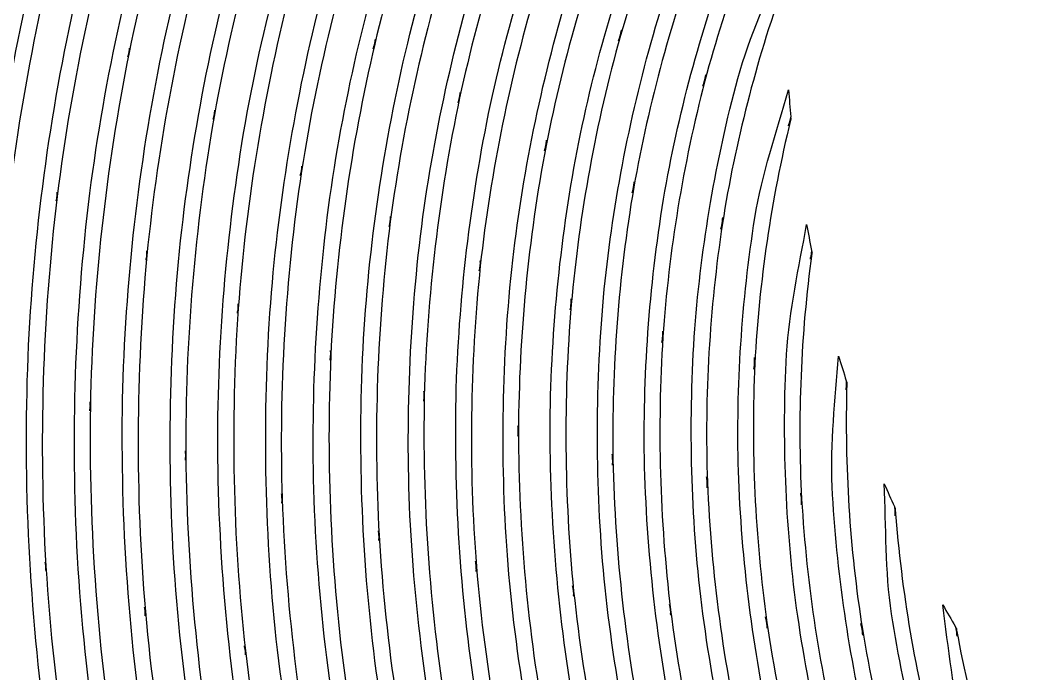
# Model space of a CAD drawing. Extents: x 1 to 151, y 102 to 252.
# Drawn here: x 19.51 to 47.22, y 158.19 to 176.26 of the extents above; entities that cross this region are included whole.
import ezdxf

# ---------------------------------------------------------------- set-up
doc = ezdxf.new("R2010")
doc.units = 0
doc.layers.add('Ebene_1', color=7, linetype='CONTINUOUS')

msp = doc.modelspace()

# ---------------------------------------------------------------- linework, layer by layer
at = {"layer": 'Ebene_1', "color": 7}
for p, q in [((36.12705, 175.980598), (36.041742, 175.681243)), ((29.329531, 175.731653), (29.265162, 175.461382)), ((36.099132, 175.828594), (36.099132, 175.828594)), ((22.53589, 175.483871), (22.485869, 175.238803)), ((29.310143, 175.593608), (29.310143, 175.593608)), ((22.522318, 175.359399), (22.522318, 175.359399)), ((38.457903, 174.742852), (38.375698, 174.430701)), ((38.431148, 174.580379), (38.431148, 174.580379)), ((40.746492, 174.326394), (40.746492, 174.326394)), ((31.672019, 174.256595), (31.611139, 173.974689)), ((31.654957, 174.113897), (31.654957, 174.113897)), ((24.890011, 173.771888), (24.844642, 173.516353)), ((24.879153, 173.641212), (24.879153, 173.641212)), ((40.803882, 173.583049), (40.744165, 173.340694)), ((34.057548, 172.943624), (34.000935, 172.649698)), ((34.042813, 172.792783), (34.042813, 172.792783)), ((27.295704, 172.221994), (27.254989, 171.956374)), ((27.287561, 172.087052), (27.287561, 172.087052)), ((36.478752, 171.79235), (36.425629, 171.486792)), ((36.466733, 171.637633), (36.466733, 171.637633)), ((20.536962, 171.501138), (20.507105, 171.260723)), ((20.533473, 171.381318), (20.533473, 171.381318)), ((29.744827, 170.834958), (29.708765, 170.559258)), ((38.926712, 170.805487), (38.877078, 170.486359)), ((29.739786, 170.696913), (29.739786, 170.696913)), ((38.917405, 170.643403), (38.917405, 170.643403)), ((41.243219, 170.614708), (41.243219, 170.614708)), ((41.380487, 169.895015), (41.346752, 169.650336)), ((23.014003, 169.878729), (22.989962, 169.629397)), ((23.013616, 169.75232), (23.013617, 169.75232)), ((32.228457, 169.613498), (32.197822, 169.326165)), ((32.226517, 169.466924), (32.226522, 169.466924)), ((34.738456, 168.556452), (34.712864, 168.257484)), ((25.534476, 168.421897), (25.515863, 168.162869)), ((25.53719, 168.291995), (25.53719, 168.291995)), ((34.739619, 168.404061), (34.739627, 168.404061)), ((37.266691, 167.664979), (37.246139, 167.354768)), ((37.271344, 167.507159), (37.271344, 167.507159)), ((28.089071, 167.132191), (28.076275, 166.863471)), ((28.095276, 166.997249), (28.095276, 166.997249)), ((39.804225, 166.938696), (39.788713, 166.616465)), ((39.811978, 166.774283), (39.811978, 166.774283)), ((42.340593, 166.292292), (42.332063, 166.04296)), ((30.669646, 166.008449), (30.662666, 165.730809)), ((30.679342, 165.870404), (30.679342, 165.870404)), ((21.442394, 165.708707), (21.438128, 165.466354)), ((21.451312, 165.587724), (21.451312, 165.587724)), ((33.267283, 165.052996), (33.266901, 164.7645)), ((33.28086, 164.907195), (33.280855, 164.907195)), ((24.076092, 164.353855), (24.078032, 164.10336)), ((24.088502, 164.229383), (24.088501, 164.229383)), ((35.874226, 164.26467), (35.879655, 163.965315)), ((35.891288, 164.11538), (35.891288, 164.11538)), ((38.481558, 163.642308), (38.493578, 163.331707)), ((38.502497, 163.485651), (38.502497, 163.485651)), ((26.734609, 163.168847), (26.743139, 162.909432)), ((26.750895, 163.040108), (26.750895, 163.040108)), ((41.081522, 163.185519), (41.099358, 162.862899)), ((41.10595, 163.024985), (41.10595, 163.024985)), ((43.670239, 162.816755), (43.688851, 162.558893)), ((29.410186, 162.152515), (29.425697, 161.884181)), ((29.43035, 162.018349), (29.43035, 162.018349)), ((32.093907, 161.305636), (32.116398, 161.027609)), ((20.20426, 161.28586), (20.218607, 161.051651)), ((20.222097, 161.169144), (20.222097, 161.169144)), ((32.118333, 161.167204), (32.118335, 161.167204)), ((34.777241, 160.62666), (34.807097, 160.339327)), ((34.805926, 160.482799), (34.805933, 160.482799)), ((22.94886, 160.042298), (22.969799, 159.80072)), ((22.970186, 159.923642), (22.970187, 159.923642)), ((37.45243, 160.114421), (37.489268, 159.817395)), ((37.485002, 159.967073), (37.485002, 159.967073)), ((40.110557, 159.768148), (40.154764, 159.46065)), ((40.147395, 159.615757), (40.147395, 159.615757)), ((42.743481, 159.585899), (42.795055, 159.267545)), ((42.784972, 159.428079), (42.784972, 159.428079)), ((45.355467, 159.499815), (45.402385, 159.234971)), ((25.709358, 158.970129), (25.737665, 158.721571)), ((25.734951, 158.846431), (25.734951, 158.846431))]:
    msp.add_line(p, q, dxfattribs=at)
for points in [[(25.252571, 184.401687), (24.073631, 181.47527), (23.159477, 178.449366), (22.522318, 175.359399)], [(23.431239, 175.38887), (24.070261, 178.426933), (24.981673, 181.400558), (26.153737, 184.275278)], [(31.97719, 183.452051), (30.852613, 180.918297), (29.959862, 178.288583), (29.310143, 175.593608)], [(30.219452, 175.623856), (30.870983, 178.26702), (31.761463, 180.844999), (32.879519, 183.327192)], [(20.530758, 183.092593), (19.427443, 179.863865), (18.61537, 176.543407), (18.104125, 173.170077)], [(19.012271, 173.234047), (19.52717, 176.554938), (20.338524, 179.822759), (21.436577, 182.998742)], [(27.284459, 182.37834), (26.22205, 179.54391), (25.41689, 176.620219), (24.879153, 173.64122)], [(38.703748, 182.502804), (37.633241, 180.36219), (36.760982, 178.128624), (36.099132, 175.828594)], [(37.00844, 175.857676), (37.671889, 178.106178), (38.541768, 180.287881), (39.605687, 182.376779)], [(25.786911, 173.705582), (26.328312, 176.632533), (27.133191, 179.503961), (28.190666, 182.286042)], [(34.039712, 181.666395), (33.017597, 179.226342), (32.218802, 176.698878), (31.654957, 174.113897)], [(32.562715, 174.17439), (33.130366, 176.708276), (33.928491, 179.184049), (34.946305, 181.572944)], [(22.619648, 180.986643), (21.638696, 177.853616), (20.94026, 174.639046), (20.533473, 171.381318)], [(21.438128, 171.473219), (21.850234, 174.678969), (22.549907, 177.841312), (23.527405, 180.922273)], [(40.795352, 180.951355), (39.812793, 178.904857), (39.020914, 176.772742), (38.431148, 174.580379)], [(29.3939, 180.508915), (28.439712, 177.770569), (27.734476, 174.952122), (27.287561, 172.087052)], [(28.19338, 172.182053), (28.645642, 174.994615), (29.351353, 177.759931), (30.302045, 180.445322)], [(36.170478, 180.032354), (35.24232, 177.688806), (34.529554, 175.266118), (34.042813, 172.792783)], [(34.948244, 172.887398), (35.440188, 175.307418), (36.153686, 177.676463), (37.077849, 179.966434)], [(24.783376, 179.030757), (23.916808, 175.997039), (23.32428, 172.892158), (23.013617, 169.75232)], [(23.914782, 169.877574), (24.232741, 172.965423), (24.828077, 176.017578), (25.693072, 178.998967)], [(31.571975, 178.792669), (30.718017, 176.15474), (30.104385, 173.445467), (29.739786, 170.696913)], [(30.641341, 170.822938), (31.013139, 173.518616), (31.629049, 176.174136), (32.480897, 178.758547)], [(38.360189, 178.549929), (37.518823, 176.308431), (36.884596, 173.99506), (36.466733, 171.637633)], [(37.368285, 171.762492), (37.793472, 174.068051), (38.430392, 176.329131), (39.270271, 178.518132)], [(39.33968, 174.644748), (39.666058, 175.821179), (40.179572, 176.93042), (40.638305, 178.060569)], [(20.224812, 177.234616), (19.46535, 173.909353), (19.004553, 170.523247), (18.848634, 167.115893)], [(19.745147, 167.272563), (19.910051, 170.62882), (20.375361, 173.963713), (21.135284, 177.236956)], [(27.017289, 177.235792), (26.256363, 174.304847), (25.760703, 171.311866), (25.53719, 168.291995)], [(26.433703, 168.448652), (26.666069, 171.415565), (27.165928, 174.354898), (27.926598, 177.231916)], [(33.80899, 177.230365), (33.047196, 174.695639), (32.517187, 172.097453), (32.226522, 169.466924)], [(33.123035, 169.623968), (33.422774, 172.202432), (33.95754, 174.747951), (34.719462, 177.229202)], [(40.602643, 177.22571), (39.839418, 175.088077), (39.274881, 172.884939), (38.917418, 170.643403)], [(36.099132, 175.828594), (36.113022, 175.878314), (36.112971, 175.930926), (36.12705, 175.980598)], [(29.310143, 175.593608), (29.320785, 175.63894), (29.318757, 175.686349), (29.329531, 175.731653)], [(36.099132, 175.828594), (35.420667, 173.400257), (34.965243, 170.915415), (34.739627, 168.404061)], [(35.630323, 168.593677), (35.866729, 171.052362), (36.328293, 173.483349), (37.00844, 175.857676)], [(36.041742, 175.681243), (36.056144, 175.732073), (36.084523, 175.777827), (36.099132, 175.828594)], [(22.522318, 175.359399), (22.530574, 175.400398), (22.527541, 175.442889), (22.53589, 175.483871)], [(29.310143, 175.593608), (28.647356, 172.77036), (28.240285, 169.893668), (28.095276, 166.997249)], [(28.985584, 167.186478), (29.141375, 170.030583), (29.554755, 172.854174), (30.219452, 175.623856)], [(29.265162, 175.461382), (29.275959, 175.506775), (29.299208, 175.548251), (29.310143, 175.593608)], [(22.522318, 175.359399), (21.874221, 172.140634), (21.515259, 168.870662), (21.451312, 165.587724)], [(22.342008, 165.775403), (22.416708, 169.006057), (22.781369, 172.223218), (23.431239, 175.38887)], [(22.485869, 175.238803), (22.494269, 175.280039), (22.51382, 175.318185), (22.522318, 175.359399)], [(38.154671, 167.728575), (38.336404, 170.065657), (38.733395, 172.380451), (39.33968, 174.644748)], [(38.431148, 174.580379), (38.444985, 174.633622), (38.443842, 174.689663), (38.457903, 174.742852)], [(38.431148, 174.580379), (37.828821, 172.262709), (37.440179, 169.895481), (37.271344, 167.507159)], [(38.375698, 174.430701), (38.389329, 174.482262), (38.417296, 174.528882), (38.431148, 174.580379)], [(39.813531, 170.799284), (40.014693, 172.00137), (40.39945, 173.158939), (40.746492, 174.326394)], [(40.746492, 174.326394), (40.766583, 174.078844), (40.778756, 173.82914), (40.803882, 173.583049)], [(31.654957, 174.113897), (31.08121, 171.400834), (30.754549, 168.642231), (30.679342, 165.870404)], [(31.562669, 166.087941), (31.650375, 168.808352), (31.9853, 171.514715), (32.562715, 174.17439)], [(31.611139, 173.974689), (31.621369, 174.022363), (31.644566, 174.066264), (31.654957, 174.113897)], [(31.654957, 174.113897), (31.664891, 174.160868), (31.661936, 174.209652), (31.672019, 174.256595)], [(24.879153, 173.641212), (24.886714, 173.684355), (24.882342, 173.728771), (24.890011, 173.771888)], [(24.879153, 173.64122), (24.334542, 170.533768), (24.069479, 167.384102), (24.088501, 164.229391)], [(24.844642, 173.516353), (24.85222, 173.558959), (24.871467, 173.598629), (24.879153, 173.641212)], [(24.971829, 164.448083), (24.965438, 167.5523), (25.238257, 170.650492), (25.786911, 173.705582)], [(40.799615, 173.497351), (40.264129, 171.291474), (39.933014, 169.041248), (39.811978, 166.774283)], [(40.744165, 173.340694), (40.757514, 173.394596), (40.78601, 173.443522), (40.799615, 173.497351)], [(40.799615, 173.497351), (40.804034, 173.515546), (40.805613, 173.534219), (40.807758, 173.552801)], [(40.810861, 173.529149), (40.80771, 173.518354), (40.802377, 173.508276), (40.799615, 173.497351)], [(40.807758, 173.552801), (40.808573, 173.544859), (40.810049, 173.537091), (40.810861, 173.529149)], [(34.042813, 172.792783), (34.052236, 172.842526), (34.047952, 172.893911), (34.057548, 172.943624)], [(34.042813, 172.792783), (33.550278, 170.192632), (33.29498, 167.553453), (33.280855, 164.907195)], [(34.000935, 172.649698), (34.010376, 172.698604), (34.033196, 172.743916), (34.042813, 172.792783)], [(34.156039, 165.159243), (34.184617, 167.754164), (34.450008, 170.340571), (34.948244, 172.887398)], [(27.287561, 172.087052), (27.294275, 172.131697), (27.28887, 172.177357), (27.295704, 172.221994)], [(27.62608, 163.289053), (27.54714, 166.264544), (27.737432, 169.240847), (28.19338, 172.182053)], [(27.287561, 172.087052), (26.83749, 169.093618), (26.657636, 166.065716), (26.750895, 163.040108)], [(27.254989, 171.956374), (27.261798, 172.000843), (27.280628, 172.042603), (27.287561, 172.087052)], [(36.466733, 171.637633), (36.046285, 169.152752), (35.853511, 166.635505), (35.891288, 164.11538)], [(36.425629, 171.486792), (36.434538, 171.538256), (36.457615, 171.586207), (36.466733, 171.637633)], [(36.466733, 171.637633), (36.47538, 171.688745), (36.469912, 171.741263), (36.478752, 171.79235)], [(36.757169, 164.394959), (36.73543, 166.864443), (36.94041, 169.330251), (37.368285, 171.762492)], [(20.533473, 171.381318), (20.125372, 167.993195), (20.020879, 164.57573), (20.222097, 161.169144)], [(20.507105, 171.260723), (20.512121, 171.301651), (20.528364, 171.340405), (20.533473, 171.381318)], [(20.533473, 171.381318), (20.538261, 171.421071), (20.53209, 171.461396), (20.536962, 171.501138)], [(21.096895, 161.418862), (20.910054, 164.773832), (21.024642, 168.138369), (21.438128, 171.473219)], [(29.739786, 170.696913), (29.74558, 170.742691), (29.738901, 170.789193), (29.744827, 170.834958)], [(30.295841, 162.300253), (30.153524, 165.145758), (30.269511, 167.997947), (30.641341, 170.822938)], [(38.917405, 170.643403), (38.92549, 170.697033), (38.918398, 170.751887), (38.926712, 170.805487)], [(39.358295, 163.798576), (39.294817, 166.141298), (39.447511, 168.484436), (39.813531, 170.799284)], [(29.739786, 170.696913), (29.375556, 167.819063), (29.271763, 164.914842), (29.43035, 162.018349)], [(29.708765, 170.559258), (29.71482, 170.606005), (29.733588, 170.650189), (29.739786, 170.696913)], [(38.917418, 170.643403), (38.560414, 168.275014), (38.421048, 165.879453), (38.50251, 163.485651)], [(38.877078, 170.486359), (38.885373, 170.539889), (38.908876, 170.589913), (38.917405, 170.643403)], [(40.687165, 167.02672), (40.761159, 168.237326), (41.035266, 169.420884), (41.243219, 170.614708)], [(41.243219, 170.614708), (41.288436, 170.374542), (41.330479, 170.133455), (41.380487, 169.895015)], [(23.013617, 169.75232), (22.705721, 166.48385), (22.690785, 163.194762), (22.970187, 159.923642)], [(22.989962, 169.629397), (22.99398, 169.671018), (23.009499, 169.710709), (23.013616, 169.75232)], [(23.013617, 169.75232), (23.017577, 169.794355), (23.009948, 169.836699), (23.014003, 169.878729)], [(23.836066, 160.203616), (23.572845, 163.424267), (23.599484, 166.661739), (23.914782, 169.877574)], [(32.226522, 169.466924), (32.231585, 169.515623), (32.223249, 169.564812), (32.228457, 169.613498)], [(32.973747, 161.477805), (32.776579, 164.192275), (32.827004, 166.91848), (33.123035, 169.623968)], [(41.385912, 169.813197), (41.083667, 167.563737), (40.989745, 165.291775), (41.105945, 163.024985)], [(41.346752, 169.650336), (41.354455, 169.705766), (41.377947, 169.757813), (41.385917, 169.813197)], [(41.392891, 169.841891), (41.390129, 169.832422), (41.387317, 169.822963), (41.385912, 169.813197)], [(41.385917, 169.813197), (41.388157, 169.829773), (41.387953, 169.846496), (41.387851, 169.86322)], [(41.387851, 169.86322), (41.389353, 169.856052), (41.391377, 169.849057), (41.392891, 169.841891)], [(32.226522, 169.466924), (31.939851, 166.709328), (31.903362, 163.93143), (32.118335, 161.167204)], [(32.197822, 169.326165), (32.202936, 169.37388), (32.221248, 169.41923), (32.226517, 169.466924)], [(34.739627, 168.404061), (34.743819, 168.454794), (34.734101, 168.505729), (34.738456, 168.556452)], [(35.650099, 160.822868), (35.407166, 163.407381), (35.400907, 166.00795), (35.630323, 168.593677)], [(25.53719, 168.291995), (25.320153, 165.143818), (25.386121, 161.982766), (25.734951, 158.846431)], [(25.515863, 168.162869), (25.518977, 168.206478), (25.533964, 168.248399), (25.53719, 168.291995)], [(25.53719, 168.291995), (25.540175, 168.335293), (25.531384, 168.378606), (25.534476, 168.421897)], [(26.589972, 159.158969), (26.259265, 162.244708), (26.207455, 165.35351), (26.433703, 168.448652)], [(34.739627, 168.404061), (34.521653, 165.766891), (34.543492, 163.115911), (34.805933, 160.482799)], [(34.712864, 168.257484), (34.717138, 168.307079), (34.735165, 168.354486), (34.739619, 168.404061)], [(37.271344, 167.507159), (37.274659, 167.559799), (37.263173, 167.61235), (37.266691, 167.664979)], [(38.316758, 160.336224), (38.037, 162.790499), (37.983337, 165.264419), (38.154671, 167.728575)], [(37.271344, 167.507159), (37.112964, 164.992336), (37.183984, 162.468937), (37.485002, 159.967073)], [(37.246139, 167.354768), (37.249573, 167.406255), (37.267704, 167.455692), (37.271344, 167.507159)], [(20.208138, 156.835482), (19.742969, 160.293774), (19.588376, 163.786482), (19.745147, 167.272563)], [(28.095276, 166.997249), (28.097281, 167.042327), (28.086943, 167.087116), (28.089071, 167.132191)], [(29.351246, 158.281845), (28.96173, 161.233309), (28.839626, 164.213156), (28.985584, 167.186478)], [(28.095276, 166.997249), (27.960588, 163.972063), (28.098186, 160.94116), (28.507469, 157.941001)], [(28.076275, 166.863471), (28.078406, 166.908558), (28.093019, 166.952169), (28.095276, 166.997249)], [(39.811978, 166.774283), (39.814447, 166.829214), (39.801527, 166.883773), (39.804225, 166.938696)], [(40.965968, 160.015154), (40.657852, 162.338867), (40.564938, 164.685759), (40.687165, 167.02672)], [(41.950503, 163.363892), (41.89788, 164.570071), (42.032158, 165.770729), (42.127712, 166.973207)], [(42.127712, 166.973207), (42.196276, 166.74512), (42.267607, 166.51843), (42.340593, 166.292292)], [(39.811978, 166.774283), (39.704634, 164.382685), (39.816219, 161.986788), (40.147395, 159.615757)], [(39.788713, 166.616465), (39.791325, 166.669696), (39.809138, 166.721065), (39.811978, 166.774283)], [(30.679342, 165.870404), (30.680309, 165.916619), (30.668534, 165.962234), (30.669646, 166.008449)], [(32.109806, 157.57844), (31.671026, 160.39273), (31.488296, 163.240468), (31.562669, 166.087941)], [(42.354165, 166.208923), (42.288844, 163.939909), (42.432593, 161.670432), (42.784972, 159.428079)], [(42.332063, 166.04296), (42.333921, 166.098876), (42.352029, 166.153023), (42.354165, 166.208923)], [(42.354165, 166.208923), (42.354674, 166.226701), (42.352332, 166.244359), (42.350675, 166.262047)], [(42.350675, 166.262047), (42.353119, 166.254492), (42.35598, 166.24711), (42.358431, 166.239555)], [(42.358431, 166.239555), (42.357668, 166.229272), (42.35456, 166.21925), (42.354165, 166.208923)], [(23.053169, 155.741211), (22.516736, 159.057983), (22.27934, 162.416134), (22.342008, 165.775403)], [(30.679342, 165.870404), (30.617854, 162.97051), (30.817796, 160.071482), (31.278436, 157.207736)], [(30.662666, 165.730809), (30.663786, 165.77776), (30.678066, 165.823461), (30.679342, 165.870404)], [(21.451312, 165.587724), (21.399768, 162.176047), (21.653259, 158.766824), (22.209392, 155.400365)], [(21.438128, 165.466354), (21.43883, 165.50713), (21.450518, 165.546951), (21.451312, 165.587724)], [(21.451312, 165.587724), (21.451923, 165.628237), (21.441695, 165.668191), (21.442394, 165.708707)], [(33.266901, 164.7645), (33.266901, 164.81239), (33.280606, 164.859305), (33.28086, 164.907195)], [(33.280855, 164.907195), (33.280855, 164.956109), (33.267183, 165.00408), (33.267283, 165.052996)], [(33.280855, 164.907195), (33.284065, 162.134923), (33.537826, 159.369108), (34.040486, 156.642763)], [(34.85906, 157.039446), (34.379191, 159.71925), (34.144312, 162.436666), (34.156039, 165.159243)], [(24.088501, 164.229383), (24.088053, 164.271164), (24.076445, 164.312074), (24.076092, 164.353855)], [(25.904792, 154.817167), (25.30614, 157.993203), (24.994231, 161.21615), (24.971829, 164.448083)], [(37.588535, 156.670682), (37.077129, 159.214887), (36.799125, 161.800245), (36.757169, 164.394959)], [(24.078032, 164.10336), (24.077676, 164.145599), (24.088756, 164.187146), (24.088502, 164.229383)], [(24.088501, 164.229391), (24.123729, 160.946053), (24.453074, 157.672635), (25.073036, 154.44841)], [(35.891288, 164.11538), (35.890168, 164.165561), (35.875168, 164.214482), (35.874226, 164.26467)], [(35.879655, 163.965315), (35.878713, 164.015596), (35.892041, 164.065102), (35.891288, 164.11538)], [(35.891288, 164.11538), (35.949991, 161.469703), (36.248982, 158.835236), (36.785087, 156.243754)], [(40.292419, 156.462841), (39.757356, 158.874688), (39.445192, 161.329711), (39.358295, 163.798576)], [(38.502497, 163.485651), (38.500283, 163.538398), (38.483561, 163.589548), (38.481558, 163.642308)], [(28.752925, 154.066452), (28.101375, 157.100644), (27.72448, 160.187173), (27.62608, 163.289053)], [(38.493578, 163.331707), (38.491618, 163.383189), (38.504248, 163.434166), (38.502497, 163.485651)], [(38.50251, 163.485651), (38.607782, 160.968229), (38.94284, 158.465682), (39.503719, 156.009155)], [(42.960242, 156.420187), (42.410814, 158.698996), (42.0736, 161.023177), (41.950503, 163.363892)], [(43.58881, 159.855396), (43.411189, 161.044322), (43.444633, 162.24875), (43.389109, 163.448426)], [(43.389109, 163.448426), (43.478579, 163.23557), (43.57678, 163.027485), (43.670239, 162.816755)], [(26.750895, 163.040108), (26.749339, 163.083424), (26.736057, 163.125526), (26.734609, 163.168847)], [(26.743139, 162.909432), (26.741678, 162.953132), (26.752242, 162.996405), (26.750895, 163.040108)], [(26.750895, 163.040108), (26.864112, 159.886435), (27.259978, 156.749369), (27.934741, 153.666669)], [(41.10595, 163.024985), (41.10271, 163.079135), (41.084535, 163.131355), (41.081522, 163.185519)], [(41.099358, 162.862899), (41.096344, 162.917018), (41.108725, 162.970861), (41.10595, 163.024985)], [(41.105945, 163.024985), (41.248954, 160.634826), (41.610596, 158.26323), (42.18781, 155.939359)], [(19.699778, 152.058207), (18.941476, 155.595196), (18.500499, 159.192823), (18.381765, 162.808212)], [(43.693118, 162.725243), (43.691412, 162.747519), (43.686492, 162.769315), (43.681872, 162.791163)], [(43.681872, 162.791163), (43.685914, 162.782068), (43.690231, 162.773111), (43.694281, 162.764021)], [(43.688851, 162.558893), (43.684888, 162.614348), (43.696814, 162.669775), (43.693118, 162.725243)], [(43.694281, 162.764021), (43.693695, 162.751095), (43.69227, 162.738174), (43.69311, 162.725243)], [(43.69311, 162.725243), (43.86545, 160.462231), (44.245842, 158.220232), (44.830812, 156.02738)], [(29.43035, 162.018349), (29.427624, 162.063579), (29.412791, 162.107272), (29.410186, 162.152515)], [(31.589813, 153.484807), (30.894419, 156.378546), (30.461477, 159.328552), (30.295841, 162.300253)], [(29.425697, 161.884181), (29.42312, 161.928955), (29.432802, 161.973572), (29.43035, 162.018349)], [(29.43035, 162.018349), (29.612439, 158.997277), (30.065771, 155.998528), (30.785976, 153.058653)], [(22.648342, 151.091134), (21.824523, 154.480773), (21.305257, 157.936712), (21.096895, 161.418862)], [(32.118335, 161.167204), (32.114415, 161.213994), (32.097689, 161.258833), (32.093907, 161.305636)], [(34.4077, 153.071836), (33.677113, 155.825043), (33.197469, 158.638193), (32.973747, 161.477805)], [(20.222097, 161.169144), (20.219613, 161.208504), (20.206666, 161.246495), (20.20426, 161.28586)], [(20.218607, 161.051651), (20.216212, 161.09084), (20.224412, 161.129951), (20.222097, 161.169144)], [(20.222097, 161.169144), (20.445132, 157.6357), (20.983187, 154.129516), (21.830158, 150.692122)], [(32.116398, 161.027609), (32.112639, 161.074094), (32.121955, 161.120711), (32.118333, 161.167204)], [(32.118335, 161.167204), (32.360423, 158.277479), (32.862177, 155.415518), (33.619374, 152.616213)], [(37.197669, 152.823667), (36.44055, 155.437849), (35.923065, 158.114907), (35.650099, 160.822868)], [(34.805933, 160.482799), (34.800756, 160.531526), (34.782263, 160.577912), (34.777241, 160.62666)], [(34.807097, 160.339327), (34.802187, 160.387006), (34.810696, 160.435107), (34.805926, 160.482799)], [(34.805933, 160.482799), (35.098991, 157.72547), (35.640559, 155.000551), (36.425629, 152.341289)], [(25.592641, 150.297774), (24.712407, 153.540713), (24.1248, 156.855823), (23.836066, 160.203616)], [(39.951573, 152.741072), (39.176871, 155.217846), (38.629703, 157.760081), (38.316758, 160.336224)], [(22.970187, 159.923642), (22.966586, 159.963746), (22.952377, 160.002185), (22.94886, 160.042298)], [(22.969799, 159.80072), (22.966213, 159.841625), (22.973682, 159.882732), (22.970186, 159.923642)], [(22.970187, 159.923642), (23.275359, 156.525528), (23.883908, 153.161563), (24.788804, 149.871612)], [(37.485002, 159.967073), (37.47862, 160.017075), (37.458639, 160.064398), (37.45243, 160.114421)], [(37.489268, 159.817395), (37.483111, 159.867042), (37.490973, 159.917408), (37.485002, 159.967073)], [(37.485002, 159.967073), (37.819922, 157.342513), (38.392274, 154.754192), (39.196209, 152.233489)], [(42.661276, 152.81979), (41.877603, 155.16153), (41.310426, 157.569796), (40.965968, 160.015154)], [(45.586573, 156.5338), (45.284166, 157.702801), (45.165513, 158.905544), (45.009192, 160.102015)], [(45.009192, 160.102015), (45.120876, 159.8989), (45.239962, 159.70049), (45.355467, 159.499815)], [(40.147395, 159.615757), (40.139746, 159.667567), (40.11801, 159.716305), (40.110557, 159.768148)], [(45.319793, 153.054), (44.535033, 155.263379), (43.955828, 157.539864), (43.58881, 159.855396)], [(40.154764, 159.46065), (40.147382, 159.512002), (40.154509, 159.564382), (40.147395, 159.615757)], [(40.147395, 159.615757), (40.515429, 157.122822), (41.109649, 154.669062), (41.924521, 152.284286)], [(42.784972, 159.428079), (42.776043, 159.481856), (42.752187, 159.532081), (42.743481, 159.585899)], [(42.784972, 159.428079), (43.177137, 157.066382), (43.784588, 154.746034), (44.601263, 152.495617)], [(42.795055, 159.267545), (42.786479, 159.320597), (42.793324, 159.374993), (42.784972, 159.428079)], [(45.389202, 159.402097), (45.384493, 159.42788), (45.376475, 159.452821), (45.368263, 159.477712)], [(45.368263, 159.477712), (45.37413, 159.467533), (45.379832, 159.457252), (45.385712, 159.447078)], [(45.385712, 159.447078), (45.387468, 159.432146), (45.386628, 159.416953), (45.389202, 159.402097)], [(45.402385, 159.234971), (45.392577, 159.290126), (45.39874, 159.346904), (45.389202, 159.402097)], [(45.389202, 159.402097), (45.797181, 157.168653), (46.409869, 154.977599), (47.221391, 152.857015)], [(28.524919, 149.676956), (27.597443, 152.773364), (26.949979, 155.94642), (26.589972, 159.158969)], [(25.734951, 158.846431), (25.73009, 158.888344), (25.714123, 158.928203), (25.709358, 158.970129)], [(25.737665, 158.721571), (25.732955, 158.763021), (25.739561, 158.80497), (25.734951, 158.846431)], [(25.734951, 158.846431), (26.113213, 155.585042), (26.782688, 152.364618), (27.736205, 149.222883)], [(31.43587, 149.227923), (30.470691, 152.177446), (29.773471, 155.20756), (29.351246, 158.281845)]]:
    msp.add_open_spline(points, degree=3, dxfattribs=at)

doc.saveas('drawing.dxf')
